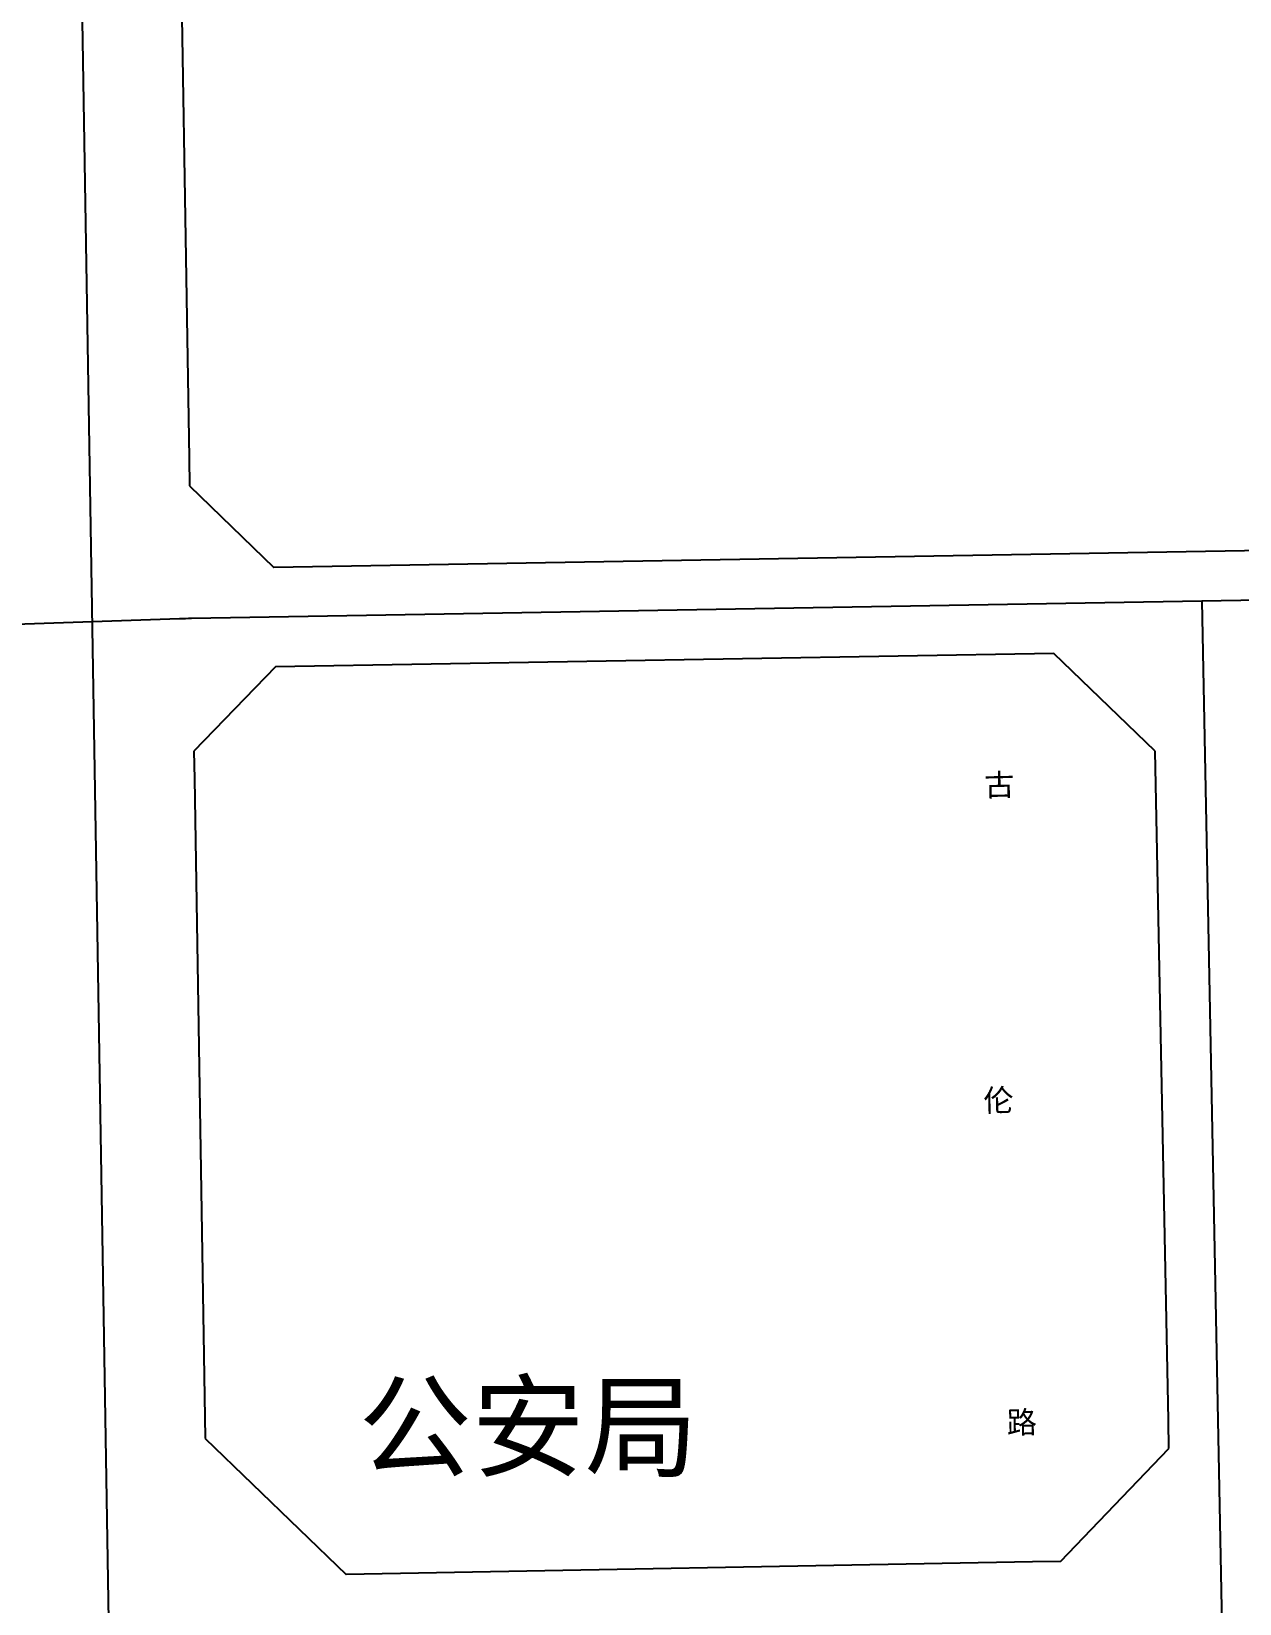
# Model space of a CAD drawing. Extents: x 529262 to 576451, y 2694391 to 2717535.
# Drawn here: x 564370 to 564588.2, y 2709668.8 to 2709952.9 of the extents above; entities that cross this region are included whole.
import ezdxf
from ezdxf.enums import TextEntityAlignment as Align
from ezdxf.xclip import XClip

# ---------------------------------------------------------------- set-up
doc = ezdxf.new("R2010")
doc.units = 0
doc.header["$XCLIPFRAME"] = 0
for name, color, linetype in [('PP-COM', 7, 'Continuous'), ('RD-中线', 40, 'Continuous'), ('RD-红线', 7, 'Continuous'), ('RD-路名', 7, 'Continuous'), ('地块名称', 1, 'Continuous')]:
    doc.layers.add(name, color=color, linetype=linetype)
doc.styles.get("Standard").update_dxf_attribs({"font": '', "height": 2.5, "bigfont": 'smfs.shx'})
doc.styles.add('黑体', font='simhei.ttf')
doc.styles.get('Standard').set_extended_font_data('FangSong_GB2312')

# ---------------------------------------------------------------- blocks, each defined once
blk = doc.blocks.new('A$C19FD0107')
at = {"layer": 'RD-中线', "color": 8, "linetype": 'Continuous', "flags": 128}
blk.add_lwpolyline([(-6594.44, 15843.06, -0.005723), (-6595.7, 15831.69), (-6617.48, 15653.16, 0.034479), (-6619.64, 15611.89), (-6613.74, 15253.22)], format="xyb", dxfattribs=at)
at = {"layer": 'RD-中线', "color": 8, "linetype": 'Continuous'}
blk.add_lwpolyline([(-6142.76, 15464.03), (-6599.13, 15456.2, 0.004476), (-6601.28, 15456.14), (-6632.72, 15455.04, -0.005032), (-6635.13, 15454.98), (-7129.07, 15447.59)], format="xyb", dxfattribs=at)
at = {"layer": 'RD-中线', "color": 8, "linetype": 'Continuous', "flags": 128}
blk.add_lwpolyline([(-6412.52, 15255.89), (-6416.55, 15459.33)], dxfattribs=at)
at = {"layer": 'RD-红线', "color": 8, "linetype": 'Continuous', "flags": 128}
for points in [[(-6601.52, 15604.75), (-6599.56, 15485.21), (-6599.47, 15480.2)], [(-6598.68, 15432.21), (-6598.6, 15427.21), (-6596.64, 15308.15), (-6596.64, 15308.02)], [(-6422.52, 15306.21), (-6422.62, 15311.22), (-6422.62, 15311.35), (-6425.02, 15432.23)], [(-6442.14, 15285.82), (-6447.15, 15285.73), (-6571.18, 15283.44)]]:
    blk.add_lwpolyline(points, dxfattribs=at)
at = {"layer": 'RD-红线', "color": 8, "linetype": 'Continuous'}
for points in [[(-6599.47, 15480.2), (-6584.22, 15465.45, 0.414422)], [(-6583.94, 15447.46), (-6598.68, 15432.21, 0.414005)], [(-6596.64, 15308.02), (-6571.18, 15283.44, 0.414792)], [(-6442.14, 15285.82), (-6422.52, 15306.21, 0.414626)]]:
    blk.add_lwpolyline(points, format="xyb", dxfattribs=at)
at = {"layer": 'RD-红线', "color": 8, "flags": 128}
for points in [[(-6289.62, 15470.51), (-6584.22, 15465.45)], [(-6443.32, 15449.87), (-6583.94, 15447.46)]]:
    blk.add_lwpolyline(points, dxfattribs=at)
at = {"layer": 'RD-红线', "color": 8}
blk.add_lwpolyline([(-6425.02, 15432.23), (-6443.32, 15449.87, 0.413432)], format="xyb", dxfattribs=at)

msp = doc.modelspace()

# ---------------------------------------------------------------- block references
at = {"layer": 'PP-COM'}
ref = msp.add_blockref('A$C19FD0107', (570997.993, 2694390.603), dxfattribs=at)
XClip(ref).set_block_clipping_path([(-9366.4383134884, 14428.6043910822), (-3328.4480743363, 17452.7484863754)])

# ---------------------------------------------------------------- texts
at = {"layer": 'RD-路名', "color": 7, "style": '黑体'}
for s, p in [('古', (564544.838, 2709816.818)), ('伦', (564544.676, 2709759.838)), ('路', (564548.877, 2709701.648))]:
    msp.add_text(s, height=4, rotation=1.30936, dxfattribs=at).set_placement(p, align=Align.MIDDLE)
at = {"layer": '地块名称', "color": 1}
msp.add_text('公安局', height=15, dxfattribs=at).set_placement((564429.02, 2709693.292))

doc.saveas('drawing.dxf')
